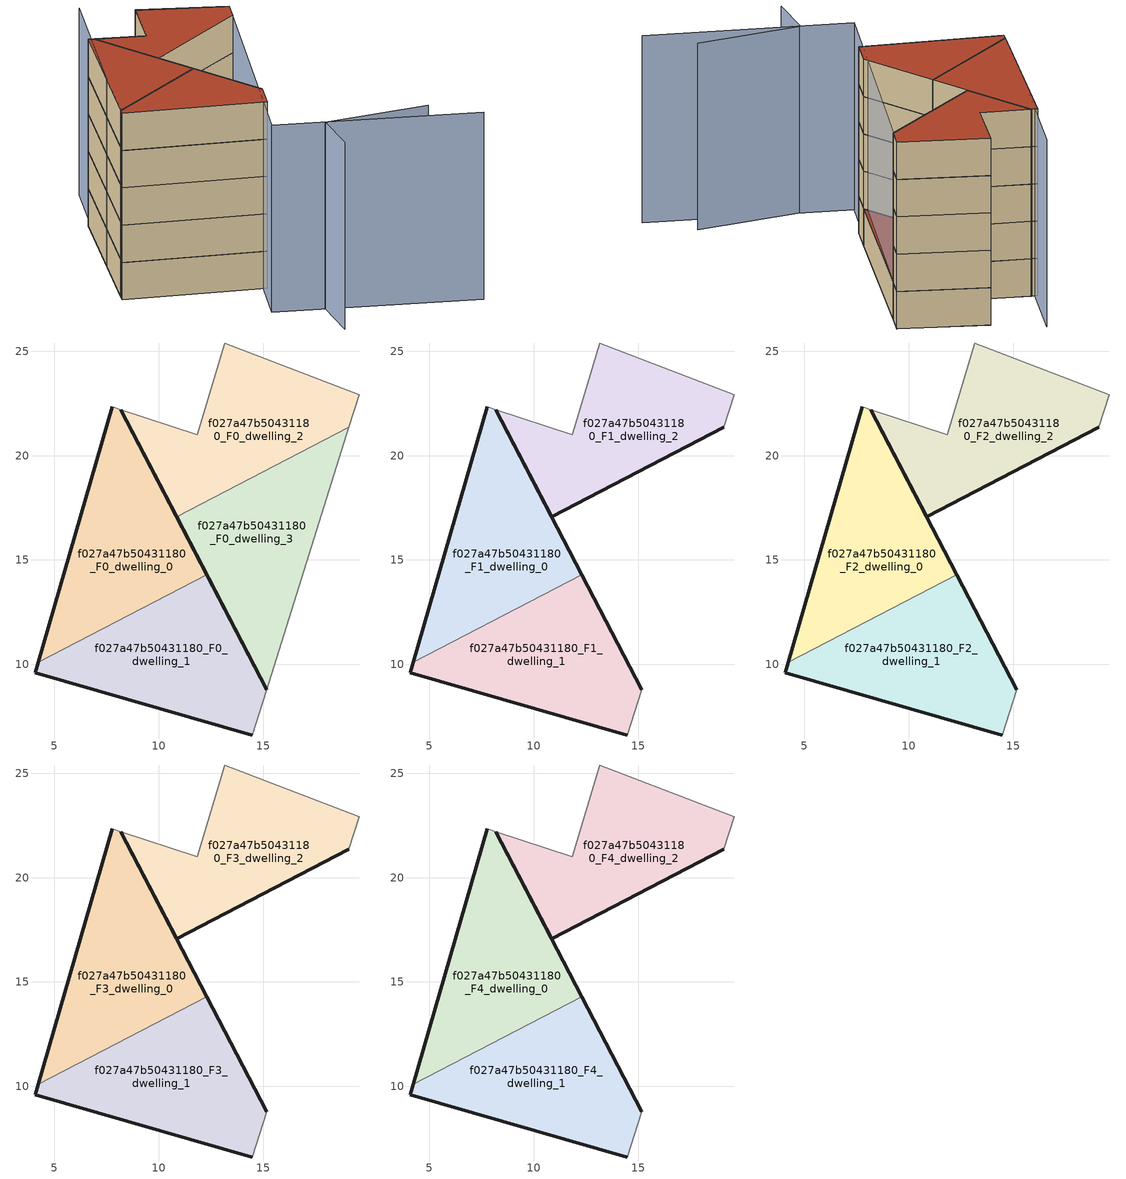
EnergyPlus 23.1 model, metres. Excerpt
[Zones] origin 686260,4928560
f027a47b50431180_F0_dwelling_0
 floor ground (EU_floor_Construction): 12.31,14.29 8.18,22.21 7.78,22.34 4.23,10.08 z0
 wall outside (EU_wall_Construction): 4.23,10.08 7.78,22.34 / 8.18,22.21 12.31,14.29 z0:3
 wall to f027a47b50431180_F0_dwelling_1 (EU_wall_Construction): 12.31,14.29 4.23,10.08 z0:3
 wall adiabatic (EU_wall_Construction): 7.78,22.34 8.18,22.21 z0:3
f027a47b50431180_F0_dwelling_1
 floor ground (EU_floor_Construction): 14.49,6.6 15.17,8.79 12.31,14.29 4.23,10.08 4.09,9.58 z0
 wall outside (EU_wall_Construction): 12.31,14.29 15.17,8.79 / 14.49,6.6 4.09,9.58 4.23,10.08 z0:3
 wall adiabatic (EU_wall_Construction): 15.17,8.79 14.49,6.6 z0:3
f027a47b50431180_F0_dwelling_2
 floor ground (EU_floor_Construction): 19.11,21.36 19.61,22.93 13.17,25.4 11.84,21.01 8.18,22.21 10.86,17.07 z0
 wall outside (EU_wall_Construction): 10.86,17.07 8.18,22.21 z0:3
 wall adiabatic (EU_wall_Construction): 8.18,22.21 11.84,21.01 13.17,25.4 19.61,22.93 19.11,21.36 z0:3
 wall to f027a47b50431180_F0_dwelling_3 (EU_wall_Construction): 19.11,21.36 10.86,17.07 z0:3
f027a47b50431180_F0_dwelling_3
 floor ground (EU_floor_Construction): 15.17,8.79 19.11,21.36 10.86,17.07 z0
 wall outside (EU_wall_Construction): 15.17,8.79 10.86,17.07 z0:3
 wall adiabatic (EU_wall_Construction): 19.11,21.36 15.17,8.79 z0:3
 roof outside (EU_roof_Construction): 19.11,21.36 15.17,8.79 10.86,17.07 z3
f027a47b50431180_F1_dwelling_0
 floor to f027a47b50431180_F0_dwelling_0 (EU_floor_Construction): 12.31,14.29 8.18,22.21 7.78,22.34 4.23,10.08 z3
 wall outside (EU_wall_Construction): 4.23,10.08 7.78,22.34 / 8.18,22.21 12.31,14.29 z3:6
 wall to f027a47b50431180_F1_dwelling_1 (EU_wall_Construction): 12.31,14.29 4.23,10.08 z3:6
 wall adiabatic (EU_wall_Construction): 7.78,22.34 8.18,22.21 z3:6
f027a47b50431180_F1_dwelling_1
 floor to f027a47b50431180_F0_dwelling_1 (EU_floor_Construction): 14.49,6.6 15.17,8.79 12.31,14.29 4.23,10.08 4.09,9.58 z3
 wall outside (EU_wall_Construction): 12.31,14.29 15.17,8.79 / 14.49,6.6 4.09,9.58 4.23,10.08 z3:6
 wall adiabatic (EU_wall_Construction): 15.17,8.79 14.49,6.6 z3:6
f027a47b50431180_F1_dwelling_2
 floor to f027a47b50431180_F0_dwelling_2 (EU_floor_Construction): 19.11,21.36 19.61,22.93 13.17,25.4 11.84,21.01 8.18,22.21 10.86,17.07 z3
 wall outside (EU_wall_Construction): 19.11,21.36 10.86,17.07 8.18,22.21 z3:6
 wall adiabatic (EU_wall_Construction): 8.18,22.21 11.84,21.01 13.17,25.4 19.61,22.93 19.11,21.36 z3:6
f027a47b50431180_F2_dwelling_0
 floor to f027a47b50431180_F1_dwelling_0 (EU_floor_Construction): 12.31,14.29 8.18,22.21 7.78,22.34 4.23,10.08 z6
 wall outside (EU_wall_Construction): 4.23,10.08 7.78,22.34 / 8.18,22.21 12.31,14.29 z6:9
 wall to f027a47b50431180_F2_dwelling_1 (EU_wall_Construction): 12.31,14.29 4.23,10.08 z6:9
 wall adiabatic (EU_wall_Construction): 7.78,22.34 8.18,22.21 z6:9
f027a47b50431180_F2_dwelling_1
 floor to f027a47b50431180_F1_dwelling_1 (EU_floor_Construction): 14.49,6.6 15.17,8.79 12.31,14.29 4.23,10.08 4.09,9.58 z6
 wall outside (EU_wall_Construction): 12.31,14.29 15.17,8.79 / 14.49,6.6 4.09,9.58 4.23,10.08 z6:9
 wall adiabatic (EU_wall_Construction): 15.17,8.79 14.49,6.6 z6:9
f027a47b50431180_F2_dwelling_2
 floor to f027a47b50431180_F1_dwelling_2 (EU_floor_Construction): 19.11,21.36 19.61,22.93 13.17,25.4 11.84,21.01 8.18,22.21 10.86,17.07 z6
 wall outside (EU_wall_Construction): 19.11,21.36 10.86,17.07 8.18,22.21 z6:9
 wall adiabatic (EU_wall_Construction): 8.18,22.21 11.84,21.01 13.17,25.4 19.61,22.93 19.11,21.36 z6:9
f027a47b50431180_F3_dwelling_0
 floor to f027a47b50431180_F2_dwelling_0 (EU_floor_Construction): 12.31,14.29 8.18,22.21 7.78,22.34 4.23,10.08 z9
 wall outside (EU_wall_Construction): 4.23,10.08 7.78,22.34 / 8.18,22.21 12.31,14.29 z9:12
 wall to f027a47b50431180_F3_dwelling_1 (EU_wall_Construction): 12.31,14.29 4.23,10.08 z9:12
 wall adiabatic (EU_wall_Construction): 7.78,22.34 8.18,22.21 z9:12
f027a47b50431180_F3_dwelling_1
 floor to f027a47b50431180_F2_dwelling_1 (EU_floor_Construction): 14.49,6.6 15.17,8.79 12.31,14.29 4.23,10.08 4.09,9.58 z9
 wall outside (EU_wall_Construction): 12.31,14.29 15.17,8.79 / 14.49,6.6 4.09,9.58 4.23,10.08 z9:12
 wall adiabatic (EU_wall_Construction): 15.17,8.79 14.49,6.6 z9:12
f027a47b50431180_F3_dwelling_2
 floor to f027a47b50431180_F2_dwelling_2 (EU_floor_Construction): 19.11,21.36 19.61,22.93 13.17,25.4 11.84,21.01 8.18,22.21 10.86,17.07 z9
 wall outside (EU_wall_Construction): 19.11,21.36 10.86,17.07 8.18,22.21 z9:12
 wall adiabatic (EU_wall_Construction): 8.18,22.21 11.84,21.01 13.17,25.4 19.61,22.93 19.11,21.36 z9:12
f027a47b50431180_F4_dwelling_0
 floor to f027a47b50431180_F3_dwelling_0 (EU_floor_Construction): 12.31,14.29 8.18,22.21 7.78,22.34 4.23,10.08 z12
 wall outside (EU_wall_Construction): 4.23,10.08 7.78,22.34 / 8.18,22.21 12.31,14.29 z12:15
 wall to f027a47b50431180_F4_dwelling_1 (EU_wall_Construction): 12.31,14.29 4.23,10.08 z12:15
 wall adiabatic (EU_wall_Construction): 7.78,22.34 8.18,22.21 z12:15
 roof outside (EU_roof_Construction): 8.18,22.21 12.31,14.29 4.23,10.08 7.78,22.34 z15
f027a47b50431180_F4_dwelling_1
 floor to f027a47b50431180_F3_dwelling_1 (EU_floor_Construction): 14.49,6.6 15.17,8.79 12.31,14.29 4.23,10.08 4.09,9.58 z12
 wall outside (EU_wall_Construction): 12.31,14.29 15.17,8.79 / 14.49,6.6 4.09,9.58 4.23,10.08 z12:15
 wall adiabatic (EU_wall_Construction): 15.17,8.79 14.49,6.6 z12:15
 roof outside (EU_roof_Construction): 12.31,14.29 15.17,8.79 14.49,6.6 4.09,9.58 4.23,10.08 z15
f027a47b50431180_F4_dwelling_2
 floor to f027a47b50431180_F3_dwelling_2 (EU_floor_Construction): 19.11,21.36 19.61,22.93 13.17,25.4 11.84,21.01 8.18,22.21 10.86,17.07 z12
 wall outside (EU_wall_Construction): 19.11,21.36 10.86,17.07 8.18,22.21 z12:15
 wall adiabatic (EU_wall_Construction): 8.18,22.21 11.84,21.01 13.17,25.4 19.61,22.93 19.11,21.36 z12:15
 roof outside (EU_roof_Construction): 19.61,22.93 19.11,21.36 10.86,17.07 8.18,22.21 11.84,21.01 13.17,25.4 z15
shading: 9.64,27.49 5.78,15.44 / 16.3,-2.33 16.63,1.48 / 16.63,1.48 24.7,0.77 / 27.74,-2.2 12.88,2.75 / 12.88,2.75 19.61,22.93 z0:15
[Building]
EU S2 Campaign: North Axis=0; Terrain=City; Solar Distribution=FullExterior
[Site:Location]
Bologna: Latitude=44.5; Longitude=11.25; Time Zone=1; Elevation=37
[SizingPeriod:WeatherFileDays]
AnnualSizingPeriod: Begin Month=1; Begin Day of Month=1; End Month=12; End Day of Month=31; Day of Week for Start Day=Monday; Use Weather File Daylight Saving Period=No; Use Weather File Rain and Snow Indicators=No
[MATERIAL]
EU_InternalMass_Material: Roughness=MediumRough; Thickness=0.1; Conductivity=1; Density=1800; Specific Heat=900; Thermal Absorptance=0.9; Solar Absorptance=0.7; Visible Absorptance=0.7
[MATERIAL:NOMASS] Roughness=MediumRough; Thermal Absorptance=0.9; Solar Absorptance=0.7; Visible Absorptance=0.7
Name | Thermal Resistance
EU_wall_NoMass | 0.905828
EU_roof_NoMass | 0.37593
EU_floor_NoMass | 0.67114
[CONSTRUCTION]
EU_wall_Construction: EU_wall_NoMass
EU_roof_Construction: EU_roof_NoMass
EU_floor_Construction: EU_floor_NoMass
EU_InternalMass_Construction: EU_InternalMass_Material
[ZONE] Type=1; Multiplier=1; Ceiling Height=autocalculate; Floor Area=autocalculate; Part of Total Floor Area=Yes
Name | Volume
f027a47b50431180_F0_dwelling_0; f027a47b50431180_F1_dwelling_0; f027a47b50431180_F2_dwelling_0; f027a47b50431180_F3_dwelling_0; f027a47b50431180_F4_dwelling_0 | 130.216
f027a47b50431180_F0_dwelling_1; f027a47b50431180_F1_dwelling_1; f027a47b50431180_F2_dwelling_1; f027a47b50431180_F3_dwelling_1; f027a47b50431180_F4_dwelling_1 | 130.228
f027a47b50431180_F0_dwelling_2; f027a47b50431180_F1_dwelling_2; f027a47b50431180_F2_dwelling_2; f027a47b50431180_F3_dwelling_2; f027a47b50431180_F4_dwelling_2 | 130.224
f027a47b50431180_F0_dwelling_3 | 130.225
[INTERNALMASS] Construction=EU_InternalMass_Construction
Name | Zone or ZoneList | Surface Area
f027a47b50431180_F0_dwelling_0_EU_InternalMass | f027a47b50431180_F0_dwelling_0 | 43.4049
f027a47b50431180_F0_dwelling_1_EU_InternalMass | f027a47b50431180_F0_dwelling_1 | 43.4093
f027a47b50431180_F0_dwelling_2_EU_InternalMass | f027a47b50431180_F0_dwelling_2 | 43.4077
f027a47b50431180_F0_dwelling_3_EU_InternalMass | f027a47b50431180_F0_dwelling_3 | 43.4084
f027a47b50431180_F1_dwelling_0_EU_InternalMass | f027a47b50431180_F1_dwelling_0 | 57.8776
f027a47b50431180_F1_dwelling_1_EU_InternalMass | f027a47b50431180_F1_dwelling_1 | 57.8765
f027a47b50431180_F1_dwelling_2_EU_InternalMass | f027a47b50431180_F1_dwelling_2 | 57.8738
f027a47b50431180_F2_dwelling_0_EU_InternalMass | f027a47b50431180_F2_dwelling_0 | 57.8776
f027a47b50431180_F2_dwelling_1_EU_InternalMass | f027a47b50431180_F2_dwelling_1 | 57.8765
f027a47b50431180_F2_dwelling_2_EU_InternalMass | f027a47b50431180_F2_dwelling_2 | 57.8738
f027a47b50431180_F3_dwelling_0_EU_InternalMass | f027a47b50431180_F3_dwelling_0 | 57.8776
f027a47b50431180_F3_dwelling_1_EU_InternalMass | f027a47b50431180_F3_dwelling_1 | 57.8765
f027a47b50431180_F3_dwelling_2_EU_InternalMass | f027a47b50431180_F3_dwelling_2 | 57.8738
f027a47b50431180_F4_dwelling_0_EU_InternalMass | f027a47b50431180_F4_dwelling_0 | 57.8776
f027a47b50431180_F4_dwelling_1_EU_InternalMass | f027a47b50431180_F4_dwelling_1 | 57.8765
f027a47b50431180_F4_dwelling_2_EU_InternalMass | f027a47b50431180_F4_dwelling_2 | 57.8738
[OTHEREQUIPMENT] Fuel Type=Electricity; Design Level Calculation Method=Watts/Area; Power per Zone Floor Area=1; Fraction Latent=0; Fraction Radiant=0; Fraction Lost=0; Carbon Dioxide Generation Rate=0; EndUse Subcategory=EU_Step8_InternalGains
Name | Zone or ZoneList or Space or SpaceList | Schedule
EU_Step8_InternalGain_f027a47b50431180_F0_dwelling_0_f000 | f027a47b50431180_F0_dwelling_0 | EU_Step8_GainSchedule_f027a47b50431180_F0_dwelling_0_f000
EU_Step8_InternalGain_f027a47b50431180_F0_dwelling_1_f000 | f027a47b50431180_F0_dwelling_1 | EU_Step8_GainSchedule_f027a47b50431180_F0_dwelling_1_f000
EU_Step8_InternalGain_f027a47b50431180_F0_dwelling_2_f000 | f027a47b50431180_F0_dwelling_2 | EU_Step8_GainSchedule_f027a47b50431180_F0_dwelling_2_f000
EU_Step8_InternalGain_f027a47b50431180_F0_dwelling_3_f000 | f027a47b50431180_F0_dwelling_3 | EU_Step8_GainSchedule_f027a47b50431180_F0_dwelling_3_f000
EU_Step8_InternalGain_f027a47b50431180_F1_dwelling_0_f000 | f027a47b50431180_F1_dwelling_0 | EU_Step8_GainSchedule_f027a47b50431180_F1_dwelling_0_f000
EU_Step8_InternalGain_f027a47b50431180_F1_dwelling_1_f000 | f027a47b50431180_F1_dwelling_1 | EU_Step8_GainSchedule_f027a47b50431180_F1_dwelling_1_f000
EU_Step8_InternalGain_f027a47b50431180_F1_dwelling_2_f000 | f027a47b50431180_F1_dwelling_2 | EU_Step8_GainSchedule_f027a47b50431180_F1_dwelling_2_f000
EU_Step8_InternalGain_f027a47b50431180_F2_dwelling_0_f000 | f027a47b50431180_F2_dwelling_0 | EU_Step8_GainSchedule_f027a47b50431180_F2_dwelling_0_f000
EU_Step8_InternalGain_f027a47b50431180_F2_dwelling_1_f000 | f027a47b50431180_F2_dwelling_1 | EU_Step8_GainSchedule_f027a47b50431180_F2_dwelling_1_f000
EU_Step8_InternalGain_f027a47b50431180_F2_dwelling_2_f000 | f027a47b50431180_F2_dwelling_2 | EU_Step8_GainSchedule_f027a47b50431180_F2_dwelling_2_f000
EU_Step8_InternalGain_f027a47b50431180_F3_dwelling_0_f000 | f027a47b50431180_F3_dwelling_0 | EU_Step8_GainSchedule_f027a47b50431180_F3_dwelling_0_f000
EU_Step8_InternalGain_f027a47b50431180_F3_dwelling_1_f000 | f027a47b50431180_F3_dwelling_1 | EU_Step8_GainSchedule_f027a47b50431180_F3_dwelling_1_f000
EU_Step8_InternalGain_f027a47b50431180_F3_dwelling_2_f000 | f027a47b50431180_F3_dwelling_2 | EU_Step8_GainSchedule_f027a47b50431180_F3_dwelling_2_f000
EU_Step8_InternalGain_f027a47b50431180_F4_dwelling_0_f000 | f027a47b50431180_F4_dwelling_0 | EU_Step8_GainSchedule_f027a47b50431180_F4_dwelling_0_f000
EU_Step8_InternalGain_f027a47b50431180_F4_dwelling_1_f000 | f027a47b50431180_F4_dwelling_1 | EU_Step8_GainSchedule_f027a47b50431180_F4_dwelling_1_f000
EU_Step8_InternalGain_f027a47b50431180_F4_dwelling_2_f000 | f027a47b50431180_F4_dwelling_2 | EU_Step8_GainSchedule_f027a47b50431180_F4_dwelling_2_f000
[ZONEVENTILATION:DESIGNFLOWRATE] Schedule=EU_AlwaysOn; Design Flow Rate Calculation Method=AirChanges/Hour; Air Changes per Hour=0.73129; Ventilation Type=Natural; Fan Pressure Rise=0; Fan Total Efficiency=1; Constant Term Coefficient=1; Temperature Term Coefficient=0; Velocity Term Coefficient=0; Velocity Squared Term Coefficient=0; Minimum Indoor Temperature=-100; Maximum Indoor Temperature=100; Delta Temperature=-100; Minimum Outdoor Temperature=-100; Maximum Outdoor Temperature=100; Maximum Wind Speed=40
Name | Zone or ZoneList or Space or SpaceList
EU_ConstantAir_f027a47b50431180_F0_dwelling_0 | f027a47b50431180_F0_dwelling_0
EU_ConstantAir_f027a47b50431180_F0_dwelling_1 | f027a47b50431180_F0_dwelling_1
EU_ConstantAir_f027a47b50431180_F0_dwelling_2 | f027a47b50431180_F0_dwelling_2
EU_ConstantAir_f027a47b50431180_F0_dwelling_3 | f027a47b50431180_F0_dwelling_3
EU_ConstantAir_f027a47b50431180_F1_dwelling_0 | f027a47b50431180_F1_dwelling_0
EU_ConstantAir_f027a47b50431180_F1_dwelling_1 | f027a47b50431180_F1_dwelling_1
EU_ConstantAir_f027a47b50431180_F1_dwelling_2 | f027a47b50431180_F1_dwelling_2
EU_ConstantAir_f027a47b50431180_F2_dwelling_0 | f027a47b50431180_F2_dwelling_0
EU_ConstantAir_f027a47b50431180_F2_dwelling_1 | f027a47b50431180_F2_dwelling_1
EU_ConstantAir_f027a47b50431180_F2_dwelling_2 | f027a47b50431180_F2_dwelling_2
EU_ConstantAir_f027a47b50431180_F3_dwelling_0 | f027a47b50431180_F3_dwelling_0
EU_ConstantAir_f027a47b50431180_F3_dwelling_1 | f027a47b50431180_F3_dwelling_1
EU_ConstantAir_f027a47b50431180_F3_dwelling_2 | f027a47b50431180_F3_dwelling_2
EU_ConstantAir_f027a47b50431180_F4_dwelling_0 | f027a47b50431180_F4_dwelling_0
EU_ConstantAir_f027a47b50431180_F4_dwelling_1 | f027a47b50431180_F4_dwelling_1
EU_ConstantAir_f027a47b50431180_F4_dwelling_2 | f027a47b50431180_F4_dwelling_2
[HVACTEMPLATE:THERMOSTAT] Constant Heating Setpoint=20; Constant Cooling Setpoint=50
EU_HeatOnly_f027a47b50431180_F0_dwelling_0; EU_HeatOnly_f027a47b50431180_F0_dwelling_1; EU_HeatOnly_f027a47b50431180_F0_dwelling_2; EU_HeatOnly_f027a47b50431180_F0_dwelling_3; EU_HeatOnly_f027a47b50431180_F1_dwelling_0; EU_HeatOnly_f027a47b50431180_F1_dwelling_1; EU_HeatOnly_f027a47b50431180_F1_dwelling_2; EU_HeatOnly_f027a47b50431180_F2_dwelling_0; EU_HeatOnly_f027a47b50431180_F2_dwelling_1; EU_HeatOnly_f027a47b50431180_F2_dwelling_2; EU_HeatOnly_f027a47b50431180_F3_dwelling_0; EU_HeatOnly_f027a47b50431180_F3_dwelling_1; EU_HeatOnly_f027a47b50431180_F3_dwelling_2; EU_HeatOnly_f027a47b50431180_F4_dwelling_0; EU_HeatOnly_f027a47b50431180_F4_dwelling_1; EU_HeatOnly_f027a47b50431180_F4_dwelling_2
[HVACTEMPLATE:ZONE:IDEALLOADSAIRSYSTEM] System Availability Schedule=EU_AlwaysOn; Maximum Heating Supply Air Temperature=50; Minimum Cooling Supply Air Temperature=13; Maximum Heating Supply Air Humidity Ratio=0.0156; Minimum Cooling Supply Air Humidity Ratio=0.0077; Heating Limit=NoLimit; Cooling Limit=NoLimit; Heating Availability Schedule=EU_AlwaysOn; Cooling Availability Schedule=EU_CoolingOff; Dehumidification Control Type=ConstantSensibleHeatRatio; Cooling Sensible Heat Ratio=0.7; Dehumidification Setpoint=60; Humidification Control Type=None; Humidification Setpoint=30; Outdoor Air Method=None; Outdoor Air Flow Rate per Person=0.00944; Outdoor Air Flow Rate per Zone Floor Area=0; Outdoor Air Flow Rate per Zone=0; Demand Controlled Ventilation Type=None; Outdoor Air Economizer Type=NoEconomizer; Heat Recovery Type=None; Sensible Heat Recovery Effectiveness=0.7; Latent Heat Recovery Effectiveness=0.65
Name | Template Thermostat
f027a47b50431180_F0_dwelling_0 | EU_HeatOnly_f027a47b50431180_F0_dwelling_0
f027a47b50431180_F0_dwelling_1 | EU_HeatOnly_f027a47b50431180_F0_dwelling_1
f027a47b50431180_F0_dwelling_2 | EU_HeatOnly_f027a47b50431180_F0_dwelling_2
f027a47b50431180_F0_dwelling_3 | EU_HeatOnly_f027a47b50431180_F0_dwelling_3
f027a47b50431180_F1_dwelling_0 | EU_HeatOnly_f027a47b50431180_F1_dwelling_0
f027a47b50431180_F1_dwelling_1 | EU_HeatOnly_f027a47b50431180_F1_dwelling_1
f027a47b50431180_F1_dwelling_2 | EU_HeatOnly_f027a47b50431180_F1_dwelling_2
f027a47b50431180_F2_dwelling_0 | EU_HeatOnly_f027a47b50431180_F2_dwelling_0
f027a47b50431180_F2_dwelling_1 | EU_HeatOnly_f027a47b50431180_F2_dwelling_1
f027a47b50431180_F2_dwelling_2 | EU_HeatOnly_f027a47b50431180_F2_dwelling_2
f027a47b50431180_F3_dwelling_0 | EU_HeatOnly_f027a47b50431180_F3_dwelling_0
f027a47b50431180_F3_dwelling_1 | EU_HeatOnly_f027a47b50431180_F3_dwelling_1
f027a47b50431180_F3_dwelling_2 | EU_HeatOnly_f027a47b50431180_F3_dwelling_2
f027a47b50431180_F4_dwelling_0 | EU_HeatOnly_f027a47b50431180_F4_dwelling_0
f027a47b50431180_F4_dwelling_1 | EU_HeatOnly_f027a47b50431180_F4_dwelling_1
f027a47b50431180_F4_dwelling_2 | EU_HeatOnly_f027a47b50431180_F4_dwelling_2
[SIZING:ZONE] Zone Cooling Design Supply Air Temperature Input Method=SupplyAirTemperature; Zone Cooling Design Supply Air Temperature=13; Zone Heating Design Supply Air Temperature Input Method=SupplyAirTemperature; Zone Heating Design Supply Air Temperature=50; Zone Cooling Design Supply Air Humidity Ratio=0.008; Zone Heating Design Supply Air Humidity Ratio=0.008; Cooling Design Air Flow Method=DesignDay; Cooling Design Air Flow Rate=0; Cooling Minimum Air Flow per Zone Floor Area=0.000762; Cooling Minimum Air Flow=0; Cooling Minimum Air Flow Fraction=0.2; Heating Design Air Flow Method=DesignDay; Heating Design Air Flow Rate=0; Heating Maximum Air Flow per Zone Floor Area=0.002032; Heating Maximum Air Flow=0.141576; Heating Maximum Air Flow Fraction=0.3; Account for Dedicated Outdoor Air System=No; Dedicated Outdoor Air System Control Strategy=NeutralSupplyAir; Dedicated Outdoor Air Low Setpoint Temperature for Design=autosize; Dedicated Outdoor Air High Setpoint Temperature for Design=autosize; Zone Load Sizing Method=Sensible Load Only No Latent Load; Zone Latent Cooling Design Supply Air Humidity Ratio Input Method=HumidityRatioDifference; Zone Cooling Design Supply Air Humidity Ratio Difference=0.005; Zone Latent Heating Design Supply Air Humidity Ratio Input Method=HumidityRatioDifference; Zone Humidification Design Supply Air Humidity Ratio Difference=0.005
f027a47b50431180_F0_dwelling_0; f027a47b50431180_F0_dwelling_1; f027a47b50431180_F0_dwelling_2; f027a47b50431180_F0_dwelling_3; f027a47b50431180_F1_dwelling_0; f027a47b50431180_F1_dwelling_1; f027a47b50431180_F1_dwelling_2; f027a47b50431180_F2_dwelling_0; f027a47b50431180_F2_dwelling_1; f027a47b50431180_F2_dwelling_2; f027a47b50431180_F3_dwelling_0; f027a47b50431180_F3_dwelling_1; f027a47b50431180_F3_dwelling_2; f027a47b50431180_F4_dwelling_0; f027a47b50431180_F4_dwelling_1; f027a47b50431180_F4_dwelling_2
[SCHEDULE:CONSTANT]
Name | Hourly Value
EU_AlwaysOn | 1
EU_CoolingOff | 0
[SCHEDULE:FILE] Column Number=1; Rows to Skip at Top=0; Number of Hours of Data=8760; Column Separator=Comma; Interpolate to Timestep=No; Minutes per Item=60; Adjust Schedule for Daylight Savings=Yes
Name | File
EU_Step8_GainSchedule_f027a47b50431180_F0_dwelling_0_f000 | ../../schedules/f027a47b50431180/f027a47b50431180_F0_dwelling_0_f000_gain.csv
EU_Step8_GainSchedule_f027a47b50431180_F0_dwelling_1_f000 | ../../schedules/f027a47b50431180/f027a47b50431180_F0_dwelling_1_f000_gain.csv
EU_Step8_GainSchedule_f027a47b50431180_F0_dwelling_2_f000 | ../../schedules/f027a47b50431180/f027a47b50431180_F0_dwelling_2_f000_gain.csv
EU_Step8_GainSchedule_f027a47b50431180_F0_dwelling_3_f000 | ../../schedules/f027a47b50431180/f027a47b50431180_F0_dwelling_3_f000_gain.csv
EU_Step8_GainSchedule_f027a47b50431180_F1_dwelling_0_f000 | ../../schedules/f027a47b50431180/f027a47b50431180_F1_dwelling_0_f000_gain.csv
EU_Step8_GainSchedule_f027a47b50431180_F1_dwelling_1_f000 | ../../schedules/f027a47b50431180/f027a47b50431180_F1_dwelling_1_f000_gain.csv
EU_Step8_GainSchedule_f027a47b50431180_F1_dwelling_2_f000 | ../../schedules/f027a47b50431180/f027a47b50431180_F1_dwelling_2_f000_gain.csv
EU_Step8_GainSchedule_f027a47b50431180_F2_dwelling_0_f000 | ../../schedules/f027a47b50431180/f027a47b50431180_F2_dwelling_0_f000_gain.csv
EU_Step8_GainSchedule_f027a47b50431180_F2_dwelling_1_f000 | ../../schedules/f027a47b50431180/f027a47b50431180_F2_dwelling_1_f000_gain.csv
EU_Step8_GainSchedule_f027a47b50431180_F2_dwelling_2_f000 | ../../schedules/f027a47b50431180/f027a47b50431180_F2_dwelling_2_f000_gain.csv
EU_Step8_GainSchedule_f027a47b50431180_F3_dwelling_0_f000 | ../../schedules/f027a47b50431180/f027a47b50431180_F3_dwelling_0_f000_gain.csv
EU_Step8_GainSchedule_f027a47b50431180_F3_dwelling_1_f000 | ../../schedules/f027a47b50431180/f027a47b50431180_F3_dwelling_1_f000_gain.csv
EU_Step8_GainSchedule_f027a47b50431180_F3_dwelling_2_f000 | ../../schedules/f027a47b50431180/f027a47b50431180_F3_dwelling_2_f000_gain.csv
EU_Step8_GainSchedule_f027a47b50431180_F4_dwelling_0_f000 | ../../schedules/f027a47b50431180/f027a47b50431180_F4_dwelling_0_f000_gain.csv
EU_Step8_GainSchedule_f027a47b50431180_F4_dwelling_1_f000 | ../../schedules/f027a47b50431180/f027a47b50431180_F4_dwelling_1_f000_gain.csv
EU_Step8_GainSchedule_f027a47b50431180_F4_dwelling_2_f000 | ../../schedules/f027a47b50431180/f027a47b50431180_F4_dwelling_2_f000_gain.csv
